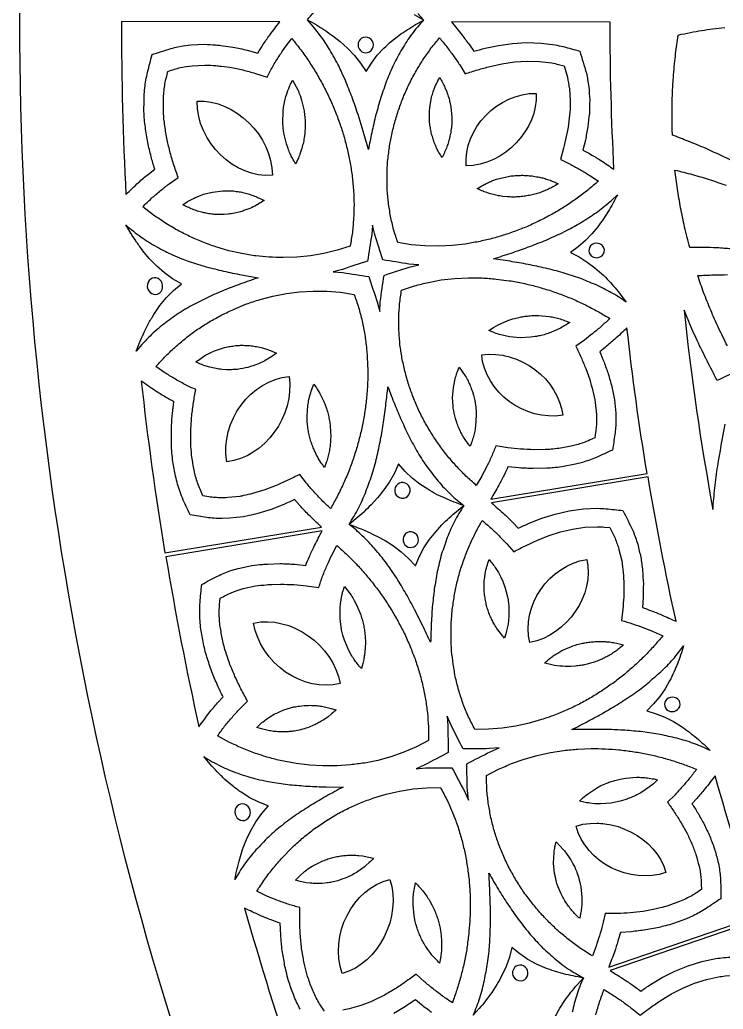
# Model space of a CAD drawing. Extents: x 10 to 990, y 10 to 990.
# Drawn here: x 10.1 to 113, y 355.6 to 500.1 of the extents above; entities that cross this region are included whole.
import ezdxf

# ---------------------------------------------------------------- set-up
doc = ezdxf.new("R2010")
doc.units = 0

msp = doc.modelspace()

# ---------------------------------------------------------------- linework, layer by layer
msp.add_lwpolyline([(32.17, 354.33), (31.29, 357.21), (30.42, 360.1), (29.57, 363), (28.73, 365.9), (27.92, 368.81), (27.12, 371.72), (26.33, 374.65), (25.57, 377.58), (24.82, 380.52), (24.1, 383.46), (23.39, 386.41), (22.69, 389.37), (22.02, 392.34), (21.36, 395.31), (20.72, 398.29), (20.1, 401.28), (19.5, 404.27), (18.91, 407.27), (18.35, 410.28), (17.8, 413.29), (17.27, 416.31), (16.76, 419.33), (16.27, 422.36), (15.79, 425.4), (15.34, 428.44), (14.9, 431.49), (14.48, 434.55), (14.08, 437.61), (13.7, 440.68), (13.34, 443.75), (13, 446.83), (12.68, 449.92), (12.37, 453.01), (12.09, 456.1), (11.82, 459.2), (11.58, 462.31), (11.35, 465.42), (11.14, 468.54), (10.95, 471.66), (10.79, 474.79), (10.64, 477.93), (10.51, 481.06), (10.4, 484.21), (10.31, 487.36), (10.24, 490.51), (10.19, 493.67), (10.16, 496.83), (10.15, 500), (10.15, 500), (10.16, 503.17)])
for points in [[(52.18, 500.08, 0.004957), (53.11, 501.14, 0.003628)], [(68.33, 500.96), (69.16, 500.04, -0.004712), (67.85, 500.77, -0.004571)], [(115.32, 478.94, 0.002516), (112.84, 480.15, 0.001814), (110.44, 481.25, 0.003), (107.85, 482.33, -0.001194), (105.53, 483.22, -0.007783), (105.47, 485.37, -0.010186), (105.52, 489.05, -0.010067), (105.64, 491.23, -0.005437), (105.92, 494.43, -0.009944), (106.27, 497.1), (106.39, 497.84, -0.006831), (108.16, 498.22, -0.011075), (111.45, 498.74, -0.0096), (113.18, 498.94, -0.003502)], [(114.09, 466.6, 0.003651), (112.07, 466.75, 0.003692), (109.99, 466.81), (108.05, 466.79, -0.005953), (107.31, 469.79, -0.005921), (106.72, 472.62, -0.004299), (106.26, 475.36, -0.001872), (105.9, 478.12, -0.002568), (108.47, 477.47, -0.001993), (110.92, 476.73, -0.001893), (113.37, 475.9, -0.003056)], [(113.57, 452.42, -0.005934), (112.26, 455.08, -0.006201), (111.13, 457.63, -0.006157), (110.09, 460.24, -0.001433), (109.22, 462.71, -0.004673), (111.51, 462.81, -0.005235), (113.6, 462.84, -0.00511)], [(116.48, 449.45, 0.001827), (112.07, 447.37, -0.005649), (109.15, 453.2, -0.006061), (107.91, 455.98), (107.23, 457.67), (107.23, 457.67, 0.018607), (111.44, 428.53, -0.005996), (111.72, 431.71, -0.005207), (112.15, 434.86, -0.004237), (113.23, 440.98, 0.004014)], [(54.66, 355.25, -0.006748), (54.08, 356.13, -0.007662), (53.6, 356.98, -0.009078), (53.15, 357.86, -0.008251), (52.77, 358.76, -0.001046), (52.14, 360.54, -0.010498), (51.75, 362.1, -0.01928), (51.59, 362.92), (51.34, 364.44, -0.004827), (51.14, 366.51, -0.00459), (51.06, 368.49, -0.001139), (51.07, 370.39, -0.005896), (49.39, 370.88, -0.005692), (47.73, 371.47, -0.005724), (46.24, 372.08), (44.77, 372.78, -0.005399), (45.95, 374.55, -0.005339), (47.19, 376.17, -0.004521), (48.53, 377.72), (49.89, 379.12, -0.001012), (51.39, 380.48, -0.004571), (53.04, 381.78, -0.004588), (54.69, 382.93), (56.34, 383.95, -0.004052), (58.18, 384.91), (59.93, 385.71, -0.004136), (61.87, 386.41), (63.7, 386.96), (65.65, 387.41), (67.62, 387.73), (69.62, 387.9), (71.63, 387.93, 0.001163), (72.58, 386.13, 0.001288), (73.41, 384.28, 0.001078), (74.12, 382.38, -0.002428), (74.72, 380.37, 0.001017), (75.19, 378.48, 0.001059), (75.55, 376.49, 0.001246), (75.81, 374.48, -0.002627), (75.95, 372.39, -0.002704), (75.98, 370.35, -0.003038), (75.91, 368.32, -0.002631), (75.73, 366.29, -0.002697), (75.46, 364.27, 0.001253), (75.1, 362.34, -0.002059), (74.6, 360.3, -0.002966), (74.02, 358.35, 0.00098), (73.37, 356.5, -0.005425), (71.92, 357.48, -0.005209), (70.54, 358.54, -0.005576), (69.29, 359.57), (68.1, 360.68, -0.003118), (66.54, 359.54, -0.003619), (64.99, 358.52), (63.44, 357.61), (61.77, 356.78, -0.010251), (60.53, 356.27, -0.017147), (60, 356.08), (58.3, 355.6, -0.008963), (57.34, 355.41, -0.008119)], [(51.14, 355.54, -0.006987), (50.6, 356.59, -0.007603), (50.14, 357.69, -0.001296), (49.42, 359.71, -0.006752), (49.07, 361.07, -0.006999), (48.86, 362.04, -0.001309), (48.5, 364.14, -0.004398), (48.29, 366.4), (48.21, 368.12, -0.006506), (46.88, 368.6, -0.005615), (45.26, 369.25, -0.001264), (43.01, 370.3), (43.01, 370.3, 0.013328), (50.55, 346.13)], [(88.35, 354.37, -0.006218), (89.07, 355.69), (89.8, 356.83, -0.004965), (90.7, 358.03, -0.004544), (91.61, 359.13), (92.52, 360.13, 0.006063), (91.98, 358.86, 0.006189), (91.54, 357.62, 0.006796), (91.18, 356.39, 0.005808), (90.89, 355.12, 0.001454)], [(94.34, 354.75, -0.005261), (94.89, 356.64, -0.001052), (95.53, 358.43, -0.002377), (96.97, 357.53, -0.003386), (98.31, 356.63, -0.002275), (99.61, 355.65), (100.82, 354.68, -0.003552), (102.34, 355.82, -0.004682), (103.88, 356.87), (105.4, 357.8), (107.06, 358.65), (108.74, 359.36), (110.49, 359.91), (112.27, 360.29, -0.006589), (113.24, 360.41), (114.08, 360.47), (114.08, 360.47), (115.1, 359.06, 0.001121), (115.93, 357.56), (116.59, 355.97, 0.00111), (117.1, 354.33, 0.001086)], [(70.33, 355.07, -0.005308), (68.85, 356.21), (67.97, 356.93, -0.003786), (66.52, 355.96), (64.83, 354.95)]]:
    msp.add_lwpolyline(points, format="xyb")
for points in [[(61.1, 481.12, 0.00127), (60.34, 483.79), (59.58, 486.25, 0.001518), (58.72, 488.74, 0.001719), (57.75, 491.19, 0.005816), (57.11, 492.59, 0.004963), (56.64, 493.57, 0.004373), (55.97, 494.79, 0.006951), (55.27, 495.97, 0.00627), (54.63, 496.98, 0.005509), (53.82, 498.11, 0.005433), (53.04, 499.1), (52.19, 500.07, -0.003399), (53.5, 499.32, -0.004054), (54.72, 498.54, -0.004482), (55.9, 497.71), (56.98, 496.87), (58.05, 495.9), (59.05, 494.85), (59.95, 493.72), (60.76, 492.5), (61.53, 493.73), (62.39, 494.88), (63.36, 495.92, -0.006218), (64.48, 496.94), (65.54, 497.78, -0.004965), (66.78, 498.62, -0.004544), (68, 499.37), (69.18, 500.02, 0.006063), (68.26, 498.99, 0.006189), (67.44, 497.96, 0.006796), (66.7, 496.91, 0.005808), (66.01, 495.8, 0.001454), (64.81, 493.6, 0.007169), (64.23, 492.3, 0.00603), (63.76, 491.16, 0.004313), (62.91, 488.69, 0.003675), (62.19, 486.18, 0.004535), (61.58, 483.56, 0.00168), (61.1, 481.12)], [(48.15, 499.77), (25, 499.79, 0.013098), (25.67, 474.55, -0.001447), (27.5, 476.31, -0.003824), (28.94, 477.54), (29.87, 478.27, -0.005336), (29.34, 480.07, -0.001286), (28.85, 482.15, -0.003702), (28.5, 484.38, -0.006594), (28.37, 485.5, -0.008119), (28.3, 486.69, -0.001098), (28.31, 488.83, -0.006132), (28.42, 490.11, -0.008407), (28.58, 491.25, -0.005993), (28.82, 492.41, -0.001259), (29.49, 494.97, -0.004169), (31.97, 495.78, -0.007625), (33.02, 496.06), (34.03, 496.26), (35.13, 496.39), (37.19, 496.48, -0.008833), (38.75, 496.39, -0.016802), (39.51, 496.32), (41.31, 496.08, -0.003624), (43.39, 495.63), (44.95, 495.21, -0.006727), (45.69, 496.4, -0.005784), (46.67, 497.84, -0.001441), (48.15, 499.77)], [(96.99, 478.24, -0.013094), (96.42, 499.73), (73.23, 499.75, -0.000937), (74.8, 497.81, -0.002796), (75.85, 496.42), (76.49, 495.47, -0.004801), (78.17, 495.92), (80.09, 496.33), (82.15, 496.61), (84.22, 496.74), (86.33, 496.67), (88.41, 496.41, -0.005631), (89.58, 496.15, 0.000825), (91.99, 495.49, 0.002062), (92.97, 492.27, 0.001351), (93.31, 490.29, 0.001077), (93.45, 488.32, 0.001279), (93.39, 486.38, 0.001112), (93.17, 484.45, -0.002624), (92.81, 482.5), (92.46, 481.04, -0.004239), (93.58, 480.42, -0.002406), (95.05, 479.53, 0.00144), (96.99, 478.24)], [(31.8, 492.53, -0.007162), (32.75, 492.84, -0.008583), (33.63, 493.08), (34.46, 493.25), (35.36, 493.36), (37.2, 493.46, -0.009757), (38.82, 493.37, -0.016739), (39.6, 493.28), (40.87, 493.12, -0.004066), (42.77, 492.73, -0.002935), (44.58, 492.24), (46.29, 491.7, -0.005789), (47.12, 493.26, -0.006047), (48.05, 494.75, -0.005944), (48.95, 496.08), (49.91, 497.34, -0.002495), (51.21, 495.68, -0.002814), (52.38, 494.02, -0.002955), (53.47, 492.3, -0.002636), (54.47, 490.52, -0.002794), (55.38, 488.69, -0.002935), (56.2, 486.82, -0.002478), (56.92, 484.92, 0.001086), (57.52, 483.06, -0.002367), (58.05, 481.02, 0.001131), (58.45, 479.11, 0.00127), (58.75, 477.11, -0.002791), (58.93, 475.02, 0.001011), (59.01, 473.07, 0.001049), (58.94, 471.04, 0.001099), (58.76, 469.02, 0.001308), (58.44, 467.02), (56.53, 466.4), (54.59, 465.93), (52.63, 465.59), (50.64, 465.39), (48.64, 465.33, -0.004389), (46.58, 465.39), (44.66, 465.57, -0.004314), (42.61, 465.91), (40.72, 466.33), (38.79, 466.89, -0.005008), (36.82, 467.61, -0.004978), (34.96, 468.43, -0.001008), (33.2, 469.32, -0.005139), (31.39, 470.4, -0.004987), (29.7, 471.55), (28.12, 472.76, -0.005447), (29.39, 473.99, -0.006071), (30.73, 475.13, -0.006066), (31.99, 476.12), (33.31, 477.04, -0.004158), (32.63, 478.98, -0.005153), (32.07, 480.89, -0.001127), (31.63, 482.77, -0.003793), (31.31, 484.81, -0.006777), (31.2, 485.79, -0.009289), (31.14, 486.78, -0.001068), (31.15, 488.68, -0.006663), (31.24, 489.73, -0.008596), (31.37, 490.69, -0.007647), (31.57, 491.65), (31.8, 492.53)], [(89.69, 493.34), (90.19, 491.68, 0.001121), (90.49, 489.99), (90.6, 488.27, 0.00111), (90.55, 486.55, 0.001086), (90.36, 484.81, -0.003263), (90.02, 483.01, -0.00206), (89.61, 481.3), (89.15, 479.68, -0.002396), (90.66, 478.93, -0.00332), (92.09, 478.15, -0.00246), (93.45, 477.33), (94.73, 476.49, -0.002996), (93.19, 475.2, -0.002436), (91.63, 474.02, -0.003213), (90.01, 472.91, -0.002916), (88.32, 471.88, -0.003091), (86.58, 470.94, -0.002843), (84.79, 470.09, -0.003537), (82.94, 469.32, -0.003323), (81.05, 468.66, -0.003739), (79.15, 468.1, -0.004022), (77.21, 467.65, -0.004055), (75.25, 467.31), (73.33, 467.09), (71.35, 466.99), (69.35, 467.04), (67.37, 467.2), (65.39, 467.52, -0.001311), (64.78, 469.44, -0.001103), (64.32, 471.4, -0.001039), (64.02, 473.37, -0.001043), (63.84, 475.36, -0.004491), (63.82, 477.43, -0.001168), (63.91, 479.36, -0.004458), (64.16, 481.41, -0.001172), (64.5, 483.3, -0.004928), (65.01, 485.31, -0.004478), (65.62, 487.22, -0.001188), (66.3, 489.02, -0.001215), (67.13, 490.83, -0.004659), (68.11, 492.65, -0.005262), (69.16, 494.34, -0.005261), (70.29, 495.95, -0.001052), (71.48, 497.43, -0.002377), (72.55, 496.12, -0.003386), (73.52, 494.82, -0.002275), (74.44, 493.48), (75.26, 492.17, -0.003552), (77.07, 492.76, -0.004682), (78.87, 493.25), (80.61, 493.63), (82.45, 493.9), (84.28, 494.02), (86.11, 493.98), (87.91, 493.76, -0.006589), (88.87, 493.55), (89.69, 493.34)], [(71.52, 491.63, -0.006926), (71.94, 490.89, -0.010114), (72.29, 490.18), (72.56, 489.55, -0.009923), (72.84, 488.68, -0.011977), (73.01, 488.01), (73.14, 487.34), (73.29, 485.83, -0.010967), (73.27, 484.96), (73.24, 484.33, -0.011773), (73.08, 483.39, -0.012329), (72.95, 482.78, -0.009134), (72.75, 482.05, -0.010552), (72.49, 481.32, -0.011043), (72.15, 480.54), (71.86, 479.96, -0.007447), (71.41, 480.69), (71.07, 481.32, -0.010234), (70.73, 482.16, -0.010885), (70.5, 482.82, -0.011944), (70.29, 483.56, -0.009267), (70.15, 484.31, -0.011304), (70.05, 485.07, -0.010564), (70.01, 485.82, -0.013191), (70.02, 486.65), (70.07, 487.26), (70.33, 488.76, -0.010593), (70.57, 489.56), (70.82, 490.22, -0.01305), (71.27, 491.16), (71.52, 491.63)], [(50.02, 491.26), (50.78, 489.82, -0.009523), (51.11, 489.01), (51.34, 488.32), (51.69, 486.76, -0.009569), (51.8, 485.91, -0.008916), (51.86, 485.11, -0.009999), (51.85, 484.33, -0.010998), (51.8, 483.46), (51.72, 482.82, -0.0082), (51.55, 481.97, -0.012802), (51.29, 481.01, -0.014652), (51.1, 480.43, -0.007995), (50.8, 479.69), (50.49, 479.01, -0.010681), (50, 479.84, -0.012507), (49.66, 480.5, -0.010531), (49.35, 481.25), (49.11, 481.93), (48.74, 483.49), (48.63, 484.28), (48.58, 485.07), (48.63, 486.66, -0.009389), (48.74, 487.52), (48.87, 488.24, -0.010474), (49.11, 489.09, -0.013066), (49.57, 490.33, -0.03201), (49.79, 490.8), (50.02, 491.26)], [(88.85, 476.11, -0.010425), (88.06, 475.65, -0.01065), (87.41, 475.32, -0.008745), (86.69, 475.01, -0.009786), (85.97, 474.75, -0.00857), (85.23, 474.54, -0.010135), (84.47, 474.38, -0.01156), (83.65, 474.26, -0.010575), (82.95, 474.19, -0.009307), (82.19, 474.17, -0.008306), (81.42, 474.2), (80.73, 474.26, -0.009335), (79.9, 474.41, -0.025184), (78.39, 474.82, -0.008899), (77.67, 475.1), (77.01, 475.4, -0.011444), (77.88, 475.92, -0.013689), (78.45, 476.22, -0.010317), (79.16, 476.53), (79.82, 476.77), (81.32, 477.15, -0.010614), (82.15, 477.28, -0.012356), (82.97, 477.33, -0.010562), (83.67, 477.35, -0.008612), (84.44, 477.31, -0.010428), (85.21, 477.23, -0.013033), (86.11, 477.06, -0.012724), (86.73, 476.92, -0.010266), (87.46, 476.69, -0.011015), (88.25, 476.38), (88.85, 476.11)], [(34, 473.06), (34.66, 473.5, -0.007262), (35.44, 473.92, -0.010314), (36.15, 474.26), (36.81, 474.52, -0.007648), (37.63, 474.75), (38.32, 474.91), (39.84, 475.1, -0.008034), (40.67, 475.1), (41.37, 475.06, -0.008382), (42.2, 474.95, -0.010194), (42.96, 474.79, -0.010528), (43.71, 474.58, -0.009771), (44.45, 474.32, -0.007454), (45.19, 474), (45.85, 473.67, -0.006907), (45.11, 473.2), (44.48, 472.83, -0.011351), (43.5, 472.41, -0.01827), (42.9, 472.19, -0.011985), (42.23, 471.98), (41.55, 471.82, -0.011914), (40.58, 471.68), (40.02, 471.62, -0.011546), (39.04, 471.63, -0.01483), (38.41, 471.66, -0.012521), (37.58, 471.78, -0.012113), (36.89, 471.92, -0.011593), (36.13, 472.13, -0.008817), (35.39, 472.4, -0.010251), (34.65, 472.72), (34, 473.06)], [(79.36, 465.15, 0.002041), (81.97, 465.99, 0.001577), (84.36, 466.83, 0.001976), (86.77, 467.77, 0.001605), (89.13, 468.82, 0.005455), (90.35, 469.43, 0.005902), (91.41, 470, 0.001768), (93.57, 471.34, 0.005025), (94.63, 472.07, 0.004159), (95.62, 472.84, 0.004907), (96.61, 473.68), (97.49, 474.51, -0.002751), (96.83, 473.25, -0.003329), (96.15, 472.07), (95.46, 470.97, -0.004722), (94.61, 469.82), (93.77, 468.81), (92.82, 467.81), (91.76, 466.9), (90.61, 466.06), (91.89, 465.42), (93.08, 464.68), (94.19, 463.86), (95.23, 462.96, -0.003807), (96.24, 461.94, -0.003811), (97.15, 460.92, -0.003587), (98.01, 459.86), (98.78, 458.84, 0.005106), (97.66, 459.59, 0.003181), (96.55, 460.24, 0.00532), (95.44, 460.84, 0.004415), (94.28, 461.38, -0.001308), (91.99, 462.33, -0.001078), (89.54, 463.12, 0.001799), (86.98, 463.79, 0.001295), (84.43, 464.33, 0.002113), (81.8, 464.79), (79.36, 465.15)], [(45.01, 462.38, 0.003736), (42.4, 461.48, 0.003279), (40.02, 460.57, 0.003993), (37.63, 459.52, 0.003622), (35.29, 458.33, 0.005429), (34.16, 457.69, 0.006824), (33.04, 456.97, 0.004458), (30.92, 455.41, 0.007232), (29.91, 454.56, 0.005343), (28.94, 453.64, 0.00686), (28.01, 452.65), (27.17, 451.65, -0.003916), (27.76, 453.14, -0.004838), (28.37, 454.52), (29.02, 455.81, -0.006482), (29.84, 457.17), (30.64, 458.34), (31.57, 459.48), (32.63, 460.54), (33.73, 461.45), (33.75, 461.45), (33.77, 461.48), (32.48, 462.23), (31.28, 463.09), (30.16, 464.08, -0.005993), (29.08, 465.21), (28.15, 466.31, -0.004539), (27.22, 467.6, -0.005183), (26.38, 468.88), (25.64, 470.13, 0.00704), (26.75, 469.18, 0.007037), (27.89, 468.33, 0.007346), (28.94, 467.61, 0.006828), (30.17, 466.9, 0.008319), (31.38, 466.26, 0.006422), (32.45, 465.74, 0.007886), (33.85, 465.17, 0.006685), (34.89, 464.77, 0.004213), (37.39, 463.99, 0.003002), (39.93, 463.35, 0.003605), (42.57, 462.81), (45.01, 462.38)], [(68.46, 464.28), (67.03, 464.39, -0.000995), (63.22, 464.99, -0.002096), (62.04, 468.68), (61.71, 470.09), (61.58, 468.66, 0.002095), (60.98, 464.81, 0.000988), (57.3, 463.61), (55.95, 463.27), (57.36, 463.15, 0.001), (61.16, 462.55, 0.002416), (62.39, 458.85), (62.75, 457.48), (62.83, 458.88, -0.002426), (63.39, 462.74, -0.000992), (67.06, 463.94), (68.46, 464.28)], [(94.18, 439, -0.006083), (93.28, 438.59, -0.008381), (92.43, 438.27, -0.009702), (91.5, 437.98), (90.75, 437.78), (88.95, 437.46, -0.009505), (87.83, 437.34, -0.0124), (86.99, 437.29), (85.27, 437.26, -0.004657), (83.34, 437.36, -0.003809), (81.49, 437.56), (79.74, 437.84, -0.003766), (79.09, 436.28, -0.003853), (78.37, 434.76, -0.004019), (77.66, 433.39), (76.87, 432.05, -0.004908), (75.36, 433.42, -0.005088), (73.98, 434.83, -0.001313), (72.71, 436.28, -0.005057), (71.47, 437.92, -0.005342), (70.36, 439.57, -0.00525), (69.34, 441.3, -0.005606), (68.43, 443.09, -0.005024), (67.65, 444.94, -0.001153), (66.99, 446.75, -0.005319), (66.43, 448.74, -0.005422), (66, 450.7, -0.000999), (65.71, 452.6, -0.005318), (65.56, 454.67, -0.001061), (65.54, 456.59, -0.001302), (65.66, 458.59, -0.001164), (65.94, 460.58), (67.84, 461.21, -0.004427), (69.86, 461.71), (71.75, 462.06), (73.72, 462.28), (75.73, 462.38), (77.72, 462.36, -0.00328), (79.77, 462.2), (81.69, 461.96, -0.003133), (83.71, 461.58, -0.003097), (85.65, 461.12, -0.003103), (87.57, 460.55, -0.002729), (89.44, 459.89, -0.003329), (91.26, 459.15, -0.002784), (93.05, 458.31, -0.002622), (94.77, 457.39, 0.001228), (96.38, 456.44, -0.003312), (95.17, 455.31, -0.003801), (93.88, 454.24, -0.004162), (92.67, 453.29), (91.4, 452.4, -0.002248), (92.18, 450.74, -0.003639), (92.87, 449.12), (93.44, 447.52, 0.001103), (93.91, 445.83, -0.004906), (94.25, 444.15, 0.001158), (94.42, 442.42, -0.009257), (94.44, 441.51, -0.007853), (94.4, 440.65, -0.006145), (94.31, 439.79), (94.18, 439)], [(36.91, 430.52, -0.006748), (36.49, 431.49, -0.007662), (36.14, 432.41, -0.009078), (35.85, 433.34, -0.008251), (35.62, 434.3, -0.001046), (35.3, 436.16, -0.010498), (35.17, 437.76, -0.01928), (35.15, 438.6), (35.14, 440.14, -0.004827), (35.29, 442.21, -0.00459), (35.53, 444.17, -0.001139), (35.86, 446.05, -0.005896), (34.28, 446.81, -0.005692), (32.74, 447.67, -0.005724), (31.37, 448.51), (30.04, 449.44, -0.005399), (31.5, 450.99, -0.005339), (32.99, 452.39, -0.004521), (34.56, 453.69), (36.13, 454.86, -0.001012), (37.84, 455.95, -0.004571), (39.68, 456.96, -0.004588), (41.5, 457.82), (43.29, 458.56, -0.004052), (45.26, 459.2), (47.12, 459.7, -0.004136), (49.15, 460.08), (51.05, 460.32), (53.05, 460.44), (55.04, 460.42), (57.04, 460.26), (59.02, 459.96, 0.001163), (59.67, 458.03, 0.001288), (60.18, 456.07, 0.001078), (60.57, 454.08, -0.002428), (60.83, 452, 0.001017), (60.98, 450.06, 0.001059), (61.02, 448.04, 0.001246), (60.93, 446.01, -0.002627), (60.73, 443.93, -0.002704), (60.43, 441.91, -0.003038), (60.02, 439.92, -0.002631), (59.51, 437.94, -0.002697), (58.91, 435.99, 0.001253), (58.24, 434.15, -0.002059), (57.4, 432.22, -0.002966), (56.52, 430.4, 0.00098), (55.57, 428.68, -0.005425), (54.3, 429.88, -0.005209), (53.11, 431.15, -0.005576), (52.05, 432.38), (51.06, 433.66, -0.003118), (49.33, 432.8, -0.003619), (47.64, 432.05), (45.96, 431.4), (44.18, 430.86, -0.010251), (42.86, 430.57, -0.017147), (42.31, 430.46), (40.56, 430.27, -0.008963), (39.58, 430.25, -0.008119), (38.67, 430.29, -0.008347), (37.76, 430.38), (36.91, 430.52)], [(90.52, 455.86, -0.009172), (89.81, 455.39), (89.19, 455.04), (87.77, 454.4, -0.010229), (86.97, 454.13, -0.011643), (86.17, 453.92, -0.010333), (85.47, 453.79), (84.79, 453.69), (83.26, 453.63), (81.71, 453.77, -0.009735), (80.88, 453.93), (80.19, 454.11, -0.010506), (79.33, 454.42), (78.72, 454.67), (79.38, 455.11), (80.06, 455.49), (81.48, 456.13), (82.21, 456.38, -0.011416), (83.09, 456.6, -0.010526), (83.78, 456.73, -0.010041), (84.54, 456.82, -0.012536), (85.38, 456.87), (85.99, 456.87), (87.53, 456.74, -0.008639), (88.36, 456.57, -0.011056), (89.12, 456.37, -0.012065), (89.99, 456.06), (90.52, 455.86)], [(78.98, 430.05), (101.82, 433.81, -0.013282), (98.89, 455.06, -0.001905), (97.1, 453.4, -0.003677), (95.73, 452.24), (94.9, 451.59, -0.003745), (95.54, 450.07, 0.001114), (96.16, 448.33, 0.001349), (96.68, 446.47, -0.004855), (97.06, 444.56, 0.001333), (97.26, 442.63, -0.007078), (97.28, 441.54, -0.007069), (97.23, 440.5, -0.006348), (97.13, 439.5, 0.001644), (96.76, 437.22, -0.002175), (94.41, 436.15, -0.007314), (93.39, 435.75, -0.005317), (92.37, 435.42), (91.37, 435.15), (89.35, 434.77, -0.006968), (88.14, 434.63, -0.006765), (87.17, 434.56), (85.2, 434.52, -0.004349), (83.09, 434.61), (81.5, 434.78, -0.004631), (80.93, 433.57, -0.003391), (80.16, 432.09, 0.001505), (78.98, 430.05)], [(35.89, 450.09, -0.009697), (36.66, 450.65), (37.21, 451.01, -0.010466), (37.97, 451.42), (38.62, 451.71), (40.09, 452.2, -0.007965), (40.9, 452.36, -0.010934), (41.66, 452.47, -0.010853), (42.43, 452.52, -0.009485), (43.2, 452.51, -0.011478), (43.97, 452.45, -0.010216), (44.74, 452.34, -0.012307), (45.64, 452.13), (46.19, 451.98, -0.006912), (47, 451.68), (47.68, 451.38, -0.006924), (46.97, 450.88), (46.35, 450.48, -0.008811), (45.59, 450.08, -0.010667), (44.88, 449.76, -0.012969), (44.02, 449.45), (43.49, 449.29, -0.008534), (41.98, 449.01, -0.009798), (41.07, 448.96, -0.012624), (40.37, 448.95), (39.67, 448.99, -0.010084), (38.83, 449.12, -0.013033), (37.93, 449.32), (37.38, 449.47, -0.00791), (36.57, 449.78), (35.89, 450.09)], [(89.49, 442.31), (88.45, 442.19), (87.42, 442.2), (86.4, 442.31), (85.39, 442.53), (84.4, 442.83), (83.45, 443.24), (82.55, 443.74), (81.69, 444.32), (80.89, 444.97), (80.14, 445.69), (79.49, 446.49), (78.94, 447.33), (78.44, 448.23), (78.07, 449.16), (77.79, 450.14), (77.66, 451.14), (78.69, 451.24), (79.73, 451.2), (80.75, 451.07, -0.007354), (81.82, 450.79), (82.73, 450.5), (83.68, 450.07), (84.58, 449.55), (85.44, 448.97), (86.23, 448.32), (86.96, 447.62), (87.61, 446.84), (88.17, 446.01), (88.66, 445.14), (89.04, 444.24), (89.33, 443.29), (89.49, 442.31)], [(75.96, 437.77, -0.008917), (75.45, 438.45, -0.009991), (75.01, 439.11, -0.010063), (74.63, 439.79, -0.011836), (74.3, 440.48, -0.011927), (74.01, 441.26), (73.81, 441.85, -0.011214), (73.51, 443.33, -0.012497), (73.43, 444.29), (73.41, 444.84), (73.53, 446.36), (73.84, 447.87, -0.010371), (74.11, 448.68), (74.38, 449.35), (75.26, 448.05, -0.009634), (75.66, 447.31, -0.009046), (75.98, 446.61, -0.013189), (76.29, 445.77), (76.46, 445.24, -0.007543), (76.65, 444.44), (76.76, 443.78, -0.01208), (76.84, 442.75), (76.87, 442.27), (76.77, 440.76), (76.65, 439.99, -0.009064), (76.45, 439.19, -0.008391), (76.21, 438.44), (75.96, 437.77)], [(27.9, 447.29, 0.013328), (31.35, 422.21), (54.25, 425.98, -0.004948), (52.34, 427.77, -0.005308), (51.06, 429.14), (50.31, 429.99, -0.003786), (48.73, 429.28), (46.89, 428.56), (44.94, 427.95, -0.008292), (43.65, 427.65), (42.85, 427.48), (40.81, 427.25), (39.71, 427.21, -0.006908), (38.55, 427.25, -0.007455), (37.47, 427.36, -0.000749), (35.03, 427.75, -0.001707), (33.91, 430.23, -0.006444), (33.48, 431.39, -0.006987), (33.13, 432.52, -0.007603), (32.85, 433.68, -0.001296), (32.48, 435.79, -0.006752), (32.36, 437.19, -0.006999), (32.3, 438.17, -0.001309), (32.3, 440.31, -0.004398), (32.46, 442.57), (32.67, 444.28, -0.006506), (31.43, 444.97, -0.005615), (29.94, 445.88, -0.001264), (27.9, 447.29)], [(54.69, 434.69, -0.007149), (54.17, 435.41), (53.77, 436.04, -0.011467), (53.31, 436.95, -0.011545), (53.04, 437.55, -0.010777), (52.76, 438.3, -0.009122), (52.53, 439.07, -0.010429), (52.36, 439.85, -0.010063), (52.23, 440.64, -0.012635), (52.16, 441.51), (52.14, 442.15), (52.25, 443.74, -0.010417), (52.41, 444.6), (52.58, 445.32, -0.012837), (52.94, 446.34), (53.13, 446.85, -0.007892), (53.63, 446.12), (54.01, 445.49, -0.006883), (54.41, 444.7, -0.00865), (54.73, 443.97), (54.98, 443.29, -0.006775), (55.21, 442.46, -0.009251), (55.38, 441.69, -0.00944), (55.49, 440.91, -0.023407), (55.59, 439.34, -0.008108), (55.56, 438.54, -0.010185), (55.49, 437.75, -0.008238), (55.36, 436.96, -0.010225), (55.18, 436.18, -0.006371), (54.94, 435.4), (54.69, 434.69)], [(63.95, 446.47, 0.004068), (64.94, 443.88, 0.003593), (65.93, 441.53, 0.004188), (67.05, 439.16, 0.004559), (68.3, 436.87, 0.007049), (69.02, 435.72, 0.007924), (69.72, 434.69, 0.00461), (71.3, 432.66, 0.006644), (72.17, 431.68, 0.008101), (73.13, 430.73, 0.007388), (74.06, 429.9), (75.03, 429.12, -0.004712), (73.62, 429.63, -0.004571), (72.3, 430.18), (71.06, 430.75, -0.006573), (69.76, 431.49), (68.62, 432.23), (67.49, 433.1), (66.45, 434.09), (65.49, 435.19), (64.89, 433.87), (64.18, 432.59), (63.37, 431.41, -0.004781), (62.42, 430.24), (61.5, 429.22, -0.003813), (60.41, 428.17, -0.005345), (59.28, 427.18), (58.28, 426.37, 0.004957), (59.02, 427.57, 0.003628), (59.65, 428.74, 0.005063), (60.23, 429.93, 0.004295), (60.73, 431.14, -0.00142), (61.6, 433.54, 0.00338), (62.01, 434.88, 0.003235), (62.33, 436.14, 0.001129), (62.88, 438.72, 0.000888), (63.32, 441.31, 0.001621), (63.67, 443.99, -0.001279), (63.95, 446.47)], [(106.07, 412.21, -0.013094), (101.97, 433.3), (79.09, 429.51, -0.000937), (80.96, 427.85, -0.002796), (82.22, 426.65), (83.01, 425.82, -0.004801), (84.59, 426.54), (86.43, 427.26), (88.4, 427.88), (90.43, 428.35), (92.52, 428.63), (94.62, 428.71, -0.005631), (95.81, 428.65, 0.000825), (98.3, 428.4, 0.002062), (99.79, 425.38, 0.001351), (100.46, 423.49, 0.001077), (100.91, 421.56, 0.001279), (101.17, 419.64, 0.001112), (101.28, 417.7, -0.002624), (101.24, 415.72), (101.14, 414.22, -0.004239), (102.35, 413.79, -0.002406), (103.94, 413.15, 0.00144), (106.07, 412.21)], [(70.19, 409.14, 0.00127), (69, 411.65), (67.85, 413.94, 0.001518), (66.59, 416.26, 0.001719), (65.23, 418.51, 0.005816), (64.37, 419.8, 0.004963), (63.74, 420.68, 0.004373), (62.88, 421.78, 0.006951), (62, 422.83, 0.00627), (61.2, 423.71, 0.005509), (60.21, 424.69, 0.005433), (59.29, 425.55), (58.29, 426.36, -0.003399), (59.71, 425.83, -0.004054), (61.04, 425.27, -0.004482), (62.33, 424.64), (63.54, 423.99), (64.75, 423.22), (65.91, 422.34), (66.98, 421.38), (67.98, 420.31), (68.54, 421.65), (69.2, 422.92), (69.99, 424.11, -0.006218), (70.93, 425.29), (71.83, 426.3, -0.004965), (72.91, 427.33, -0.004544), (73.99, 428.27), (75.06, 429.11, 0.006063), (74.31, 427.95, 0.006189), (73.67, 426.79, 0.006796), (73.12, 425.64, 0.005808), (72.62, 424.43, 0.001454), (71.8, 422.06, 0.007169), (71.44, 420.68, 0.00603), (71.17, 419.48, 0.004313), (70.73, 416.91, 0.003675), (70.44, 414.31, 0.004535), (70.27, 411.62, 0.00168), (70.19, 409.14)], [(96.38, 425.89), (97.15, 424.34, 0.001121), (97.72, 422.72), (98.12, 421.04, 0.00111), (98.35, 419.34, 0.001086), (98.44, 417.59, -0.003263), (98.41, 415.76, -0.00206), (98.28, 414), (98.1, 412.33, -0.002396), (99.71, 411.84, -0.00332), (101.25, 411.31, -0.00246), (102.72, 410.72), (104.12, 410.1, -0.002996), (102.82, 408.58, -0.002436), (101.48, 407.16, -0.003213), (100.06, 405.8, -0.002916), (98.56, 404.5, -0.003091), (97, 403.29, -0.002843), (95.37, 402.16, -0.003537), (93.68, 401.09, -0.003323), (91.93, 400.13, -0.003739), (90.14, 399.26, -0.004022), (88.3, 398.5, -0.004055), (86.42, 397.85), (84.57, 397.32), (82.63, 396.89), (80.65, 396.6), (78.66, 396.44), (76.66, 396.43, -0.001311), (75.75, 398.22, -0.001103), (74.97, 400.08, -0.001039), (74.35, 401.97, -0.001043), (73.84, 403.91, -0.004491), (73.49, 405.95, -0.001168), (73.25, 407.87, -0.004458), (73.17, 409.92, -0.001172), (73.19, 411.85, -0.004928), (73.36, 413.91, -0.004478), (73.65, 415.9, -0.001188), (74.02, 417.79, -0.001215), (74.54, 419.71, -0.004659), (75.22, 421.66, -0.005262), (75.96, 423.5, -0.005261), (76.82, 425.28, -0.001052), (77.74, 426.94, -0.002377), (79.02, 425.81, -0.003386), (80.19, 424.7, -0.002275), (81.31, 423.52), (82.34, 422.37, -0.003552), (84.04, 423.24, -0.004682), (85.72, 424.03), (87.38, 424.69), (89.15, 425.26), (90.93, 425.68), (92.74, 425.94), (94.56, 426.02, -0.006589), (95.54, 425.97), (96.38, 425.89)], [(54.35, 425.4), (31.51, 421.61, 0.013098), (36.33, 396.82, -0.001447), (37.84, 398.86, -0.003824), (39.06, 400.31), (39.86, 401.18, -0.005336), (39.04, 402.87, -0.001286), (38.21, 404.85, -0.003702), (37.5, 406.98, -0.006594), (37.19, 408.07, -0.008119), (36.93, 409.23, -0.001098), (36.58, 411.35, -0.006132), (36.48, 412.62, -0.008407), (36.45, 413.78, -0.005993), (36.49, 414.96, -0.001259), (36.74, 417.59, -0.004169), (39.05, 418.81, -0.007625), (40.03, 419.25), (41, 419.61), (42.06, 419.92), (44.08, 420.35, -0.008833), (45.63, 420.52, -0.016802), (46.4, 420.57), (48.22, 420.64, -0.003624), (50.34, 420.54), (51.94, 420.38, -0.006727), (52.48, 421.67, -0.005784), (53.21, 423.26, -0.001441), (54.35, 425.4)], [(39.42, 415.57, -0.007162), (40.3, 416.03, -0.008583), (41.13, 416.41), (41.92, 416.72), (42.79, 416.98), (44.59, 417.37, -0.009757), (46.2, 417.55, -0.016739), (46.98, 417.59), (48.27, 417.64, -0.004066), (50.2, 417.57, -0.002935), (52.07, 417.39), (53.84, 417.14, -0.005789), (54.41, 418.81, -0.006047), (55.08, 420.43, -0.005944), (55.75, 421.89), (56.49, 423.29, -0.002495), (58.04, 421.87, -0.002814), (59.47, 420.43, -0.002955), (60.82, 418.91, -0.002636), (62.11, 417.31, -0.002794), (63.31, 415.67, -0.002935), (64.42, 413.95, -0.002478), (65.44, 412.2, 0.001086), (66.34, 410.46, -0.002367), (67.2, 408.53, 0.001131), (67.91, 406.72, 0.00127), (68.54, 404.8, -0.002791), (69.06, 402.76, 0.001011), (69.46, 400.85, 0.001049), (69.73, 398.84, 0.001099), (69.87, 396.82, 0.001308), (69.89, 394.79), (68.11, 393.86), (66.27, 393.08), (64.39, 392.43), (62.46, 391.9), (60.51, 391.51, -0.004389), (58.46, 391.24), (56.54, 391.09, -0.004314), (54.46, 391.09), (52.53, 391.2), (50.53, 391.43, -0.005008), (48.47, 391.82, -0.004978), (46.5, 392.31, -0.001008), (44.62, 392.91, -0.005139), (42.65, 393.68, -0.004987), (40.8, 394.53), (39.04, 395.46, -0.005447), (40.09, 396.89, -0.006071), (41.22, 398.23, -0.006066), (42.31, 399.42), (43.45, 400.53, -0.004158), (42.47, 402.34, -0.005153), (41.6, 404.14, -0.001127), (40.86, 405.91, -0.003793), (40.21, 407.87, -0.006777), (39.94, 408.82, -0.009289), (39.71, 409.79, -0.001068), (39.41, 411.66, -0.006663), (39.32, 412.72, -0.008596), (39.3, 413.69, -0.007647), (39.34, 414.67), (39.42, 415.57)], [(78.74, 421.22, -0.006926), (79.28, 420.56, -0.010114), (79.74, 419.92), (80.11, 419.34, -0.009923), (80.52, 418.53, -0.011977), (80.81, 417.9), (81.05, 417.25), (81.44, 415.79, -0.010967), (81.57, 414.93), (81.63, 414.3, -0.011773), (81.64, 413.35, -0.012329), (81.61, 412.73, -0.009134), (81.53, 411.97, -0.010552), (81.4, 411.21, -0.011043), (81.19, 410.39), (81, 409.76, -0.007447), (80.44, 410.41), (80, 410.98, -0.010234), (79.52, 411.75, -0.010885), (79.18, 412.36, -0.011944), (78.86, 413.05, -0.009267), (78.59, 413.77, -0.011304), (78.37, 414.5, -0.010564), (78.21, 415.24, -0.013191), (78.09, 416.06), (78.03, 416.67), (78.04, 418.19, -0.010593), (78.15, 419.03), (78.28, 419.72, -0.01305), (78.57, 420.72), (78.74, 421.22)], [(57.6, 417.31), (58.58, 416.02, -0.009523), (59.04, 415.27), (59.38, 414.63), (59.98, 413.15, -0.009569), (60.23, 412.33, -0.008916), (60.42, 411.55, -0.009999), (60.55, 410.78, -0.010998), (60.63, 409.91), (60.67, 409.27, -0.0082), (60.64, 408.41, -0.012802), (60.54, 407.42, -0.014652), (60.45, 406.81, -0.007995), (60.27, 406.03), (60.07, 405.31, -0.010681), (59.45, 406.05, -0.012507), (59.01, 406.64, -0.010531), (58.58, 407.33), (58.23, 407.97), (57.62, 409.44), (57.37, 410.2), (57.19, 410.97), (56.98, 412.55, -0.009389), (56.95, 413.42), (56.96, 414.15, -0.010474), (57.05, 415.02, -0.013066), (57.31, 416.32, -0.03201), (57.44, 416.82), (57.6, 417.31)], [(98.39, 408.77, -0.010425), (97.68, 408.18, -0.01065), (97.1, 407.75, -0.008745), (96.44, 407.33, -0.009786), (95.77, 406.95, -0.00857), (95.07, 406.62, -0.010135), (94.36, 406.33, -0.01156), (93.57, 406.08, -0.010575), (92.89, 405.9, -0.009307), (92.14, 405.76, -0.008306), (91.38, 405.66), (90.68, 405.6, -0.009335), (89.84, 405.61, -0.025184), (88.29, 405.77, -0.008899), (87.53, 405.93), (86.83, 406.12, -0.011444), (87.6, 406.77, -0.013689), (88.11, 407.16, -0.010317), (88.76, 407.58), (89.38, 407.93), (90.79, 408.55, -0.010614), (91.58, 408.81, -0.012356), (92.39, 409, -0.010562), (93.08, 409.13, -0.008612), (93.85, 409.22, -0.010428), (94.62, 409.27, -0.013033), (95.53, 409.25, -0.012724), (96.17, 409.21, -0.010266), (96.92, 409.11, -0.011015), (97.76, 408.93), (98.39, 408.77)], [(90.83, 396.39, 0.002041), (93.27, 397.65, 0.001577), (95.49, 398.87, 0.001976), (97.71, 400.19, 0.001605), (99.87, 401.62, 0.005455), (100.97, 402.42, 0.005902), (101.92, 403.16, 0.001768), (103.83, 404.84, 0.005025), (104.75, 405.73, 0.004159), (105.61, 406.65, 0.004907), (106.44, 407.64), (107.17, 408.61, -0.002751), (106.73, 407.26, -0.003329), (106.26, 405.98), (105.76, 404.79, -0.004722), (105.11, 403.51), (104.45, 402.37), (103.67, 401.23), (102.77, 400.16), (101.78, 399.14), (103.15, 398.72), (104.44, 398.19), (105.67, 397.56), (106.85, 396.84, -0.003807), (108.02, 396, -0.003811), (109.08, 395.15, -0.003587), (110.1, 394.25), (111.03, 393.36, 0.005106), (109.8, 393.91, 0.003181), (108.6, 394.38, 0.00532), (107.41, 394.78, 0.004415), (106.17, 395.13, -0.001308), (103.75, 395.68, -0.001078), (101.21, 396.07, 0.001799), (98.57, 396.3, 0.001295), (95.97, 396.41, 0.002113), (93.3, 396.43), (90.83, 396.39)], [(44.79, 396.72), (45.37, 397.27, -0.007262), (46.07, 397.82, -0.010314), (46.71, 398.26), (47.32, 398.63, -0.007648), (48.09, 398.99), (48.74, 399.26), (50.22, 399.7, -0.008034), (51.03, 399.83), (51.73, 399.91, -0.008382), (52.57, 399.94, -0.010194), (53.34, 399.91, -0.010528), (54.12, 399.83, -0.009771), (54.89, 399.69, -0.007454), (55.67, 399.49), (56.38, 399.28, -0.006907), (55.73, 398.69), (55.16, 398.23, -0.011351), (54.26, 397.65, -0.01827), (53.71, 397.33, -0.011985), (53.09, 397.02), (52.44, 396.74, -0.011914), (51.51, 396.45), (50.96, 396.3, -0.011546), (50, 396.15, -0.01483), (49.37, 396.08, -0.012521), (48.53, 396.06, -0.012113), (47.83, 396.08, -0.011593), (47.05, 396.16, -0.008817), (46.27, 396.3, -0.010251), (45.49, 396.5), (44.79, 396.72)], [(80.22, 393.73), (78.79, 393.61, -0.000995), (74.94, 393.57, -0.002096), (73.17, 397.02), (72.61, 398.36), (72.72, 396.92, 0.002095), (72.76, 393.03, 0.000988), (69.33, 391.24), (68.06, 390.68), (69.46, 390.79, 0.001), (73.31, 390.83, 0.002416), (75.14, 387.39), (75.71, 386.09), (75.56, 387.49, -0.002426), (75.48, 391.39, -0.000992), (78.9, 393.17), (80.22, 393.73)], [(109.76, 373.03, -0.006083), (108.94, 372.49, -0.008381), (108.15, 372.02, -0.009702), (107.28, 371.59), (106.58, 371.27), (104.85, 370.65, -0.009505), (103.76, 370.35, -0.0124), (102.94, 370.16), (101.26, 369.85, -0.004657), (99.34, 369.63, -0.003809), (97.48, 369.53), (95.7, 369.51, -0.003766), (95.32, 367.87, -0.003853), (94.86, 366.26, -0.004019), (94.38, 364.78), (93.83, 363.33, -0.004908), (92.11, 364.44, -0.005088), (90.52, 365.6, -0.001313), (89.03, 366.82, -0.005057), (87.53, 368.23, -0.005342), (86.16, 369.68, -0.00525), (84.88, 371.22, -0.005606), (83.69, 372.83, -0.005024), (82.61, 374.52, -0.001153), (81.66, 376.21, -0.005319), (80.78, 378.08, -0.005422), (80.04, 379.93, -0.000999), (79.44, 381.77, -0.005318), (78.95, 383.78, -0.001061), (78.61, 385.67, -0.001302), (78.4, 387.67, -0.001164), (78.35, 389.68), (80.12, 390.61, -0.004427), (82.03, 391.43), (83.84, 392.09), (85.75, 392.63), (87.7, 393.06), (89.67, 393.36, -0.00328), (91.72, 393.55), (93.65, 393.63, -0.003133), (95.71, 393.59, -0.003097), (97.71, 393.45, -0.003103), (99.69, 393.2, -0.002729), (101.64, 392.87, -0.003329), (103.56, 392.43, -0.002784), (105.46, 391.89, -0.002622), (107.31, 391.27, 0.001228), (109.06, 390.6, -0.003312), (108.04, 389.29, -0.003801), (106.95, 388.02, -0.004162), (105.91, 386.88), (104.81, 385.8, -0.002248), (105.85, 384.29, -0.003639), (106.8, 382.8), (107.62, 381.32, 0.001103), (108.37, 379.73, -0.004906), (108.97, 378.13, 0.001158), (109.43, 376.45, -0.009257), (109.6, 375.55, -0.007853), (109.7, 374.7, -0.006145), (109.75, 373.83), (109.76, 373.03)], [(57.4, 388, 0.003736), (54.98, 386.68, 0.003279), (52.79, 385.39, 0.003993), (50.59, 383.97, 0.003622), (48.48, 382.41, 0.005429), (47.47, 381.59, 0.006824), (46.49, 380.7, 0.004458), (44.66, 378.81, 0.007232), (43.8, 377.81, 0.005343), (42.99, 376.73, 0.00686), (42.24, 375.61), (41.58, 374.48, -0.003916), (41.91, 376.05, -0.004838), (42.29, 377.52), (42.72, 378.89, -0.006482), (43.3, 380.36), (43.9, 381.65), (44.63, 382.94), (45.5, 384.15), (46.44, 385.23), (46.45, 385.24), (46.46, 385.26), (45.07, 385.79), (43.75, 386.44), (42.48, 387.24, -0.005993), (41.22, 388.18), (40.13, 389.1, -0.004539), (39, 390.23, -0.005183), (37.96, 391.35), (37.03, 392.46, 0.00704), (38.28, 391.7, 0.007037), (39.54, 391.05, 0.007346), (40.7, 390.52, 0.006828), (42.02, 390.02, 0.008319), (43.33, 389.58, 0.006422), (44.47, 389.25, 0.007886), (45.94, 388.92, 0.006685), (47.03, 388.7, 0.004213), (49.63, 388.34, 0.003002), (52.24, 388.13, 0.003605), (54.93, 388.02), (57.4, 388)], [(103.37, 389.06, -0.009172), (102.74, 388.48), (102.2, 388.04), (100.9, 387.17, -0.010229), (100.16, 386.77, -0.011643), (99.39, 386.44, -0.010333), (98.73, 386.19), (98.07, 385.98), (96.58, 385.67), (95.03, 385.55, -0.009735), (94.18, 385.57), (93.47, 385.64, -0.010506), (92.57, 385.8), (91.93, 385.94), (92.5, 386.49), (93.11, 386.98), (94.41, 387.84), (95.09, 388.21, -0.011416), (95.92, 388.57, -0.010526), (96.58, 388.81, -0.010041), (97.31, 389.03, -0.012536), (98.13, 389.21), (98.74, 389.32), (100.28, 389.44, -0.008639), (101.12, 389.41, -0.011056), (101.9, 389.34, -0.012065), (102.81, 389.18), (103.37, 389.06)], [(96.24, 361.71), (118.15, 369.17, -0.013282), (111.76, 389.66, -0.001905), (110.27, 387.72, -0.003677), (109.1, 386.35), (108.39, 385.57, -0.003745), (109.27, 384.18, 0.001114), (110.17, 382.56, 0.001349), (110.99, 380.82, -0.004855), (111.68, 378.99, 0.001333), (112.19, 377.13, -0.007078), (112.4, 376.05, -0.007069), (112.52, 375.02, -0.006348), (112.58, 374.02, 0.001644), (112.6, 371.7, -0.002175), (110.45, 370.26, -0.007314), (109.51, 369.7, -0.005317), (108.56, 369.21), (107.61, 368.77), (105.69, 368.07, -0.006968), (104.52, 367.74, -0.006765), (103.57, 367.5), (101.64, 367.13, -0.004349), (99.54, 366.88), (97.94, 366.78, -0.004631), (97.57, 365.5, -0.003391), (97.06, 363.91, 0.001505), (96.24, 361.71)], [(104.58, 375.53), (103.58, 375.24), (102.56, 375.08), (101.53, 375.02), (100.51, 375.07), (99.48, 375.21), (98.47, 375.45), (97.5, 375.8), (96.56, 376.22), (95.66, 376.74), (94.81, 377.33), (94.03, 378), (93.35, 378.74), (92.71, 379.55), (92.2, 380.41), (91.76, 381.32), (91.46, 382.3), (92.46, 382.56), (93.49, 382.69), (94.52, 382.73, -0.007354), (95.63, 382.63), (96.57, 382.49), (97.58, 382.23), (98.55, 381.87), (99.49, 381.43), (100.38, 380.92), (101.21, 380.35), (101.98, 379.69), (102.68, 378.96), (103.3, 378.19), (103.82, 377.36), (104.27, 376.47), (104.58, 375.53)], [(91.98, 368.83, -0.008917), (91.37, 369.41, -0.009991), (90.83, 369.99, -0.010063), (90.35, 370.59, -0.011836), (89.91, 371.23, -0.011927), (89.49, 371.94), (89.2, 372.49, -0.011214), (88.65, 373.9, -0.012497), (88.42, 374.84), (88.31, 375.38), (88.17, 376.9), (88.23, 378.43, -0.010371), (88.36, 379.28), (88.52, 379.99), (89.61, 378.85, -0.009634), (90.12, 378.18, -0.009046), (90.55, 377.55, -0.013189), (90.99, 376.77), (91.25, 376.28, -0.007543), (91.57, 375.51), (91.79, 374.88, -0.01208), (92.04, 373.88), (92.14, 373.41), (92.29, 371.9), (92.3, 371.13, -0.009064), (92.24, 370.31, -0.008391), (92.12, 369.52), (91.98, 368.83)], [(50.44, 374.38, -0.009697), (51.11, 375.06), (51.59, 375.51, -0.010466), (52.27, 376.04), (52.86, 376.43), (54.23, 377.15, -0.007965), (55, 377.44, -0.010934), (55.74, 377.68, -0.010853), (56.48, 377.85, -0.009485), (57.25, 377.97, -0.011478), (58.02, 378.04, -0.010216), (58.8, 378.05, -0.012307), (59.72, 378), (60.28, 377.94, -0.006912), (61.14, 377.78), (61.85, 377.6, -0.006924), (61.23, 376.98), (60.69, 376.49, -0.008811), (60, 375.96, -0.010667), (59.36, 375.53, -0.012969), (58.56, 375.09), (58.06, 374.84, -0.008534), (56.62, 374.32, -0.009798), (55.73, 374.11, -0.012624), (55.05, 373.99), (54.35, 373.92, -0.010084), (53.5, 373.9, -0.013033), (52.58, 373.96), (52.01, 374.02, -0.00791), (51.15, 374.19), (50.44, 374.38)], [(78.71, 375.42, 0.004068), (80.11, 373.04, 0.003593), (81.47, 370.88, 0.004188), (82.97, 368.73, 0.004559), (84.58, 366.68, 0.007049), (85.48, 365.66, 0.007924), (86.33, 364.76, 0.00461), (88.23, 363.02, 0.006644), (89.25, 362.2, 0.008101), (90.35, 361.42, 0.007388), (91.4, 360.75), (92.49, 360.14, -0.004712), (91.02, 360.41, -0.004571), (89.62, 360.73), (88.31, 361.09, -0.006573), (86.9, 361.61), (85.66, 362.15), (84.4, 362.82), (83.21, 363.63), (82.08, 364.56), (81.71, 363.15), (81.22, 361.78), (80.61, 360.48, -0.004781), (79.87, 359.16), (79.14, 358.01, -0.003813), (78.23, 356.8, -0.005345), (77.28, 355.64), (76.42, 354.67, 0.004957), (76.95, 355.97, 0.003628), (77.39, 357.23, 0.005063), (77.76, 358.51, 0.004295), (78.06, 359.78, -0.00142), (78.52, 362.29, 0.00338), (78.7, 363.67, 0.003235), (78.81, 364.97, 0.001129), (78.93, 367.6, 0.000888), (78.93, 370.23, 0.001621), (78.84, 372.94, -0.001279), (78.71, 375.42)], [(71.51, 362.29, -0.007149), (70.89, 362.91), (70.38, 363.47, -0.011467), (69.78, 364.29, -0.011545), (69.41, 364.83, -0.010777), (69.01, 365.53, -0.009122), (68.66, 366.25, -0.010429), (68.36, 366.99, -0.010063), (68.11, 367.75, -0.012635), (67.9, 368.59), (67.77, 369.22), (67.62, 370.81, -0.010417), (67.63, 371.69), (67.68, 372.42, -0.012837), (67.87, 373.49), (67.97, 374.03, -0.007892), (68.59, 373.38), (69.06, 372.83, -0.006883), (69.59, 372.11, -0.00865), (70.02, 371.45), (70.38, 370.82, -0.006775), (70.74, 370.04, -0.009251), (71.04, 369.3, -0.00944), (71.28, 368.55, -0.023407), (71.64, 367.02, -0.008108), (71.74, 366.23, -0.010185), (71.79, 365.43, -0.008238), (71.8, 364.64, -0.010225), (71.75, 363.84, -0.006371), (71.65, 363.03), (71.51, 362.29)], [(125.9, 348.56, -0.013094), (118.37, 368.7), (96.44, 361.19, -0.000937), (98.55, 359.87, -0.002796), (99.99, 358.89), (100.91, 358.2, -0.004801), (102.35, 359.17), (104.04, 360.18), (105.89, 361.12), (107.81, 361.91), (109.83, 362.54), (111.88, 362.96, -0.005631), (113.06, 363.1, 0.000825), (115.56, 363.26, 0.002062), (117.53, 360.52, 0.001351), (118.5, 358.77, 0.001077), (119.27, 356.95, 0.001279), (119.84, 355.09, 0.001112), (120.26, 353.2, -0.002624), (120.55, 351.24), (120.69, 349.74, -0.004239), (121.96, 349.52, -0.002406), (123.64, 349.15, 0.00144), (125.9, 348.56)]]:
    msp.add_lwpolyline(points, format="xyb", close=True)
for points in [[(61.52, 495.6), (61.69, 495.85), (61.79, 496.12), (61.83, 496.41), (61.79, 496.7), (61.69, 496.95), (61.51, 497.19), (61.28, 497.38), (60.99, 497.5), (60.67, 497.53), (60.38, 497.49), (60.11, 497.37), (59.9, 497.2), (59.73, 496.97), (59.62, 496.7), (59.58, 496.4), (59.61, 496.09), (59.74, 495.8), (59.93, 495.56), (60.16, 495.39), (60.42, 495.29), (60.7, 495.26), (60.99, 495.3), (61.26, 495.4), (61.52, 495.6)], [(85.62, 489.32), (85.62, 488.33), (85.49, 487.35), (85.27, 486.39), (84.93, 485.46), (84.51, 484.55), (83.98, 483.68), (83.38, 482.87), (82.7, 482.09), (81.96, 481.38), (81.16, 480.74), (80.3, 480.16), (79.38, 479.68), (78.43, 479.28), (77.45, 478.98), (76.43, 478.78), (75.39, 478.71), (75.37, 479.72), (75.48, 480.73), (75.69, 481.71), (76.01, 482.68), (76.44, 483.6), (76.96, 484.49), (77.55, 485.32), (78.24, 486.09), (78.99, 486.81), (79.81, 487.43), (80.68, 487.99), (81.6, 488.46), (82.57, 488.83), (83.55, 489.1), (84.58, 489.28), (85.62, 489.32)], [(36.06, 488.16), (37.09, 488.16), (38.12, 488.01), (39.13, 487.77), (40.11, 487.39), (41.05, 486.95), (41.96, 486.39), (42.82, 485.73), (43.61, 485.02), (44.35, 484.23), (45.02, 483.39), (45.6, 482.47), (46.09, 481.51), (46.5, 480.52), (46.8, 479.49), (47.01, 478.43), (47.09, 477.35), (46.05, 477.32), (45.01, 477.44), (44.01, 477.66), (43.02, 478), (42.06, 478.44), (41.14, 478.98), (40.29, 479.61), (39.48, 480.33), (38.74, 481.12), (38.06, 481.98), (37.48, 482.91), (37, 483.88), (36.58, 484.91), (36.3, 485.96), (36.1, 487.05), (36.06, 488.16)], [(93.72, 465.56), (93.98, 465.4), (94.27, 465.33), (94.55, 465.32), (94.83, 465.38), (95.08, 465.49), (95.3, 465.67), (95.47, 465.9), (95.56, 466.18), (95.58, 466.48), (95.52, 466.75), (95.38, 466.99), (95.19, 467.18), (94.94, 467.32), (94.67, 467.41), (94.37, 467.42), (94.07, 467.37), (93.79, 467.24), (93.57, 467.04), (93.42, 466.81), (93.34, 466.57), (93.32, 466.3), (93.38, 466.03), (93.51, 465.78), (93.72, 465.56)], [(30.63, 462.09), (30.38, 462.27), (30.09, 462.36), (29.81, 462.37), (29.52, 462.31), (29.28, 462.18), (29.06, 461.98), (28.89, 461.72), (28.8, 461.39), (28.78, 461.05), (28.86, 460.74), (29, 460.46), (29.2, 460.24), (29.43, 460.07), (29.7, 459.97), (30, 459.95), (30.3, 460.01), (30.58, 460.16), (30.79, 460.38), (30.94, 460.65), (31.03, 460.93), (31.03, 461.24), (30.98, 461.55), (30.85, 461.84), (30.63, 462.09)], [(40.4, 435.52), (40.27, 436.62), (40.28, 437.73), (40.39, 438.82), (40.61, 439.89), (40.95, 440.93), (41.38, 441.94), (41.88, 442.9), (42.49, 443.8), (43.17, 444.64), (43.92, 445.39), (44.74, 446.07), (45.6, 446.66), (46.53, 447.15), (47.49, 447.53), (48.49, 447.81), (49.52, 447.95), (49.62, 446.87), (49.59, 445.79), (49.46, 444.73), (49.22, 443.69), (48.89, 442.66), (48.45, 441.67), (47.94, 440.73), (47.34, 439.83), (46.67, 438.99), (45.94, 438.22), (45.14, 437.52), (44.27, 436.92), (43.37, 436.4), (42.42, 436), (41.42, 435.69), (40.4, 435.52)], [(65.16, 432.01), (65.01, 431.73), (64.94, 431.45), (64.95, 431.16), (65.03, 430.88), (65.18, 430.63), (65.39, 430.43), (65.65, 430.27), (65.95, 430.2), (66.27, 430.21), (66.55, 430.3), (66.8, 430.45), (66.99, 430.67), (67.12, 430.93), (67.19, 431.21), (67.19, 431.51), (67.1, 431.8), (66.94, 432.06), (66.72, 432.27), (66.46, 432.4), (66.18, 432.48), (65.9, 432.48), (65.62, 432.4), (65.38, 432.24), (65.16, 432.01)], [(68.22, 423.49), (68.35, 423.76), (68.41, 424.05), (68.39, 424.34), (68.31, 424.62), (68.17, 424.85), (67.95, 425.05), (67.7, 425.2), (67.39, 425.27), (67.07, 425.26), (66.79, 425.17), (66.54, 425.01), (66.37, 424.81), (66.24, 424.54), (66.17, 424.26), (66.18, 423.95), (66.26, 423.66), (66.43, 423.39), (66.66, 423.19), (66.92, 423.06), (67.19, 423), (67.48, 423.02), (67.75, 423.1), (68, 423.25), (68.22, 423.49)], [(93.03, 421.26), (93.19, 420.29), (93.23, 419.3), (93.16, 418.32), (92.98, 417.34), (92.72, 416.37), (92.34, 415.43), (91.89, 414.53), (91.34, 413.65), (90.73, 412.83), (90.04, 412.06), (89.29, 411.35), (88.46, 410.73), (87.59, 410.17), (86.67, 409.72), (85.7, 409.35), (84.69, 409.11), (84.5, 410.11), (84.44, 411.12), (84.49, 412.12), (84.64, 413.13), (84.92, 414.11), (85.29, 415.07), (85.73, 415.99), (86.28, 416.86), (86.9, 417.69), (87.61, 418.44), (88.38, 419.14), (89.21, 419.75), (90.1, 420.28), (91.03, 420.7), (92.01, 421.05), (93.03, 421.26)], [(44.33, 411.96), (45.36, 412.13), (46.4, 412.15), (47.42, 412.08), (48.46, 411.86), (49.46, 411.58), (50.45, 411.18), (51.4, 410.68), (52.3, 410.1), (53.16, 409.44), (53.96, 408.72), (54.68, 407.92), (55.33, 407.05), (55.89, 406.14), (56.36, 405.18), (56.74, 404.17), (56.99, 403.12), (55.97, 402.91), (54.93, 402.86), (53.9, 402.91), (52.88, 403.09), (51.86, 403.36), (50.86, 403.74), (49.92, 404.23), (49, 404.8), (48.14, 405.46), (47.33, 406.19), (46.6, 407.01), (45.97, 407.89), (45.39, 408.84), (44.93, 409.83), (44.56, 410.87), (44.33, 411.96)], [(104.93, 399.16), (105.21, 399.05), (105.51, 399.02), (105.79, 399.06), (106.06, 399.16), (106.28, 399.32), (106.47, 399.53), (106.6, 399.79), (106.65, 400.08), (106.62, 400.37), (106.51, 400.63), (106.33, 400.84), (106.11, 401), (105.84, 401.1), (105.56, 401.14), (105.26, 401.1), (104.97, 401), (104.72, 400.82), (104.54, 400.6), (104.43, 400.34), (104.38, 400.09), (104.42, 399.82), (104.52, 399.57), (104.68, 399.34), (104.93, 399.16)], [(43.27, 385.36), (42.99, 385.49), (42.69, 385.53), (42.41, 385.49), (42.14, 385.39), (41.92, 385.22), (41.74, 384.99), (41.62, 384.7), (41.58, 384.36), (41.62, 384.02), (41.75, 383.73), (41.93, 383.48), (42.17, 383.29), (42.42, 383.16), (42.71, 383.11), (43.01, 383.14), (43.29, 383.24), (43.54, 383.44), (43.71, 383.69), (43.82, 383.98), (43.85, 384.27), (43.81, 384.58), (43.7, 384.87), (43.53, 385.14), (43.27, 385.36)], [(57.28, 360.76), (56.97, 361.82), (56.8, 362.91), (56.73, 364), (56.77, 365.1), (56.93, 366.18), (57.19, 367.24), (57.53, 368.27), (57.98, 369.26), (58.51, 370.2), (59.13, 371.06), (59.82, 371.87), (60.58, 372.6), (61.41, 373.23), (62.3, 373.77), (63.24, 374.21), (64.23, 374.51), (64.51, 373.47), (64.66, 372.4), (64.7, 371.33), (64.63, 370.26), (64.48, 369.19), (64.21, 368.14), (63.86, 367.13), (63.42, 366.15), (62.89, 365.21), (62.3, 364.33), (61.62, 363.51), (60.87, 362.77), (60.06, 362.11), (59.19, 361.56), (58.26, 361.09), (57.28, 360.76)], [(82.28, 361.37), (82.18, 361.07), (82.15, 360.78), (82.22, 360.49), (82.34, 360.23), (82.53, 360.01), (82.77, 359.84), (83.05, 359.73), (83.36, 359.71), (83.67, 359.77), (83.94, 359.9), (84.16, 360.1), (84.31, 360.34), (84.4, 360.62), (84.42, 360.91), (84.36, 361.21), (84.23, 361.47), (84.03, 361.71), (83.78, 361.87), (83.5, 361.97), (83.21, 361.99), (82.94, 361.95), (82.68, 361.83), (82.46, 361.63), (82.28, 361.37)]]:
    msp.add_lwpolyline(points, close=True)

doc.saveas('drawing.dxf')
